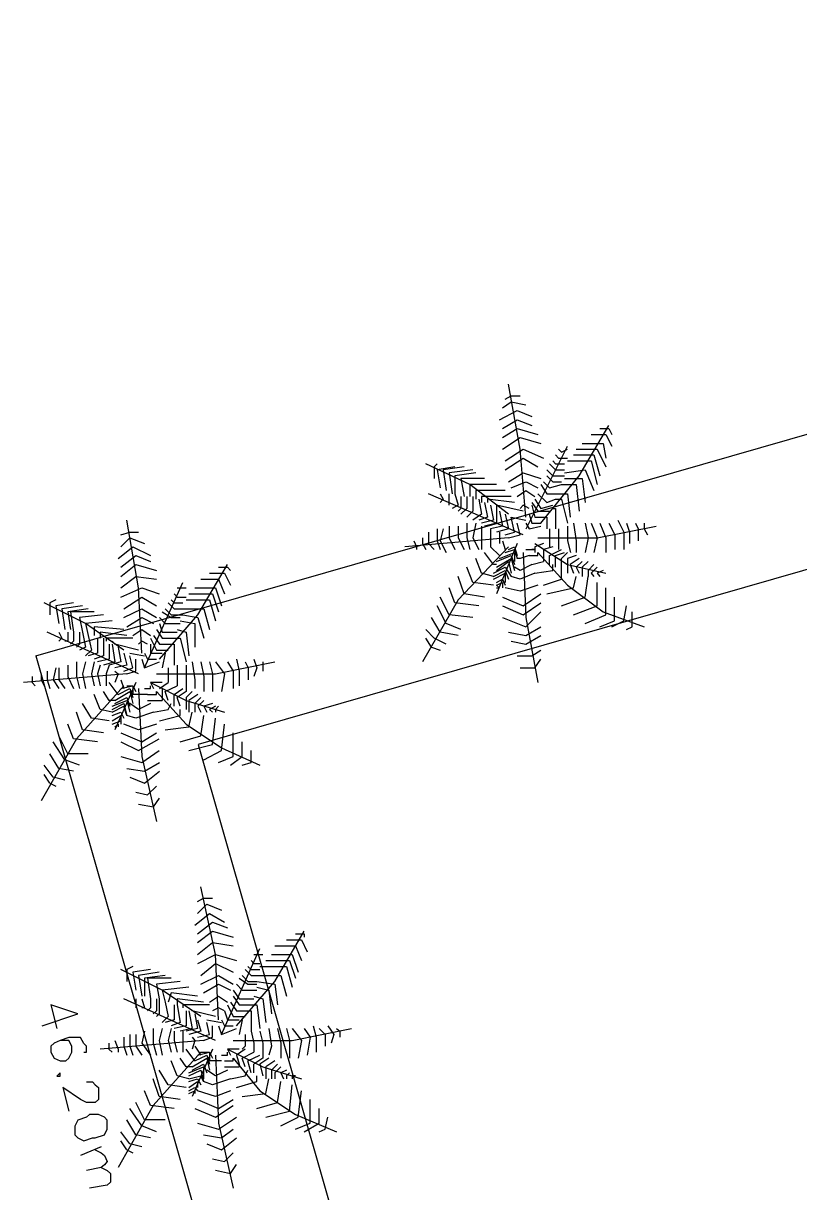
# Model space of a CAD drawing. Header units: millimetres. Extents: x -369 to -70, y -1414 to -1185.
# Drawn here: x -320.84 to -311.95, y -1276.34 to -1262.95 of the extents above; entities that cross this region are included whole.
import ezdxf

# ---------------------------------------------------------------- set-up
doc = ezdxf.new("R2010")
doc.units = ezdxf.units.MM
doc.header["$MEASUREMENT"] = 0
for name, color, linetype in [('2', 2, 'Continuous'), ('50', 50, 'Continuous'), ('64', 64, 'Continuous')]:
    doc.layers.add(name, color=color, linetype=linetype)

msp = doc.modelspace()

# ---------------------------------------------------------------- linework, layer by layer
at = {"layer": '2'}
for points in [[(-320.692, -1270.194), (-300.087, -1264.272), (-298.936, -1263.8), (-297.785, -1263.392), (-296.566, -1263.121), (-295.351, -1262.989), (-294.097, -1262.953), (-292.878, -1263.021), (-291.663, -1263.225), (-290.476, -1263.528), (-289.293, -1263.968), (-288.21, -1264.511), (-287.127, -1265.151), (-286.148, -1265.898)], [(-286.316, -1267.792), (-287.195, -1267.013), (-288.142, -1266.302), (-289.157, -1265.694), (-290.24, -1265.219), (-291.355, -1264.847), (-292.506, -1264.579), (-293.693, -1264.443), (-294.876, -1264.443), (-296.059, -1264.543), (-297.21, -1264.779), (-298.329, -1265.151), (-299.412, -1265.626), (-318.834, -1271.209), (-311.593, -1296.518), (-302.389, -1317.16), (-302.389, -1317.16), (-299.344, -1315.977), (-296.263, -1314.894), (-293.117, -1313.946)], [(-320.692, -1270.194), (-313.011, -1297.026), (-303.132, -1319.19)]]:
    msp.add_lwpolyline(points, dxfattribs=at)
at = {"layer": '50'}
for points in [[(-320.62, -1274.426), (-320.213, -1274.29), (-320.213, -1274.29), (-320.521, -1274.187), (-320.453, -1274.458)], [(-320.145, -1274.73), (-320.113, -1274.73), (-320.113, -1274.662), (-320.145, -1274.63), (-320.181, -1274.562), (-320.249, -1274.562), (-320.317, -1274.562), (-320.417, -1274.594), (-320.485, -1274.626), (-320.521, -1274.662), (-320.521, -1274.73), (-320.485, -1274.798), (-320.417, -1274.83), (-320.385, -1274.83), (-320.349, -1274.83), (-320.317, -1274.798), (-320.281, -1274.73), (-320.281, -1274.662), (-320.317, -1274.594), (-320.349, -1274.594), (-320.417, -1274.594)], [(-320.417, -1275.002), (-320.417, -1274.966), (-320.453, -1275.002), (-320.417, -1275.002)], [(-320.113, -1275.07), (-320.081, -1275.07), (-320.045, -1275.07), (-320.013, -1275.102), (-319.977, -1275.134), (-319.977, -1275.202), (-319.977, -1275.238), (-319.977, -1275.27), (-320.013, -1275.306), (-320.045, -1275.306), (-320.113, -1275.306), (-320.181, -1275.27), (-320.385, -1275.134), (-320.317, -1275.405)], [(-319.877, -1275.509), (-319.909, -1275.473), (-319.977, -1275.441), (-320.081, -1275.441), (-320.113, -1275.473), (-320.213, -1275.509), (-320.249, -1275.577), (-320.249, -1275.609), (-320.249, -1275.677), (-320.213, -1275.709), (-320.145, -1275.745), (-320.045, -1275.709), (-320.013, -1275.709), (-319.909, -1275.677), (-319.877, -1275.609), (-319.877, -1275.541), (-319.877, -1275.509)], [(-319.945, -1275.813), (-320.181, -1275.913)], [(-320.013, -1275.845), (-319.945, -1275.881), (-319.909, -1275.913), (-319.877, -1275.981), (-319.909, -1276.017), (-319.945, -1276.049), (-320.113, -1276.085)], [(-319.945, -1276.049), (-319.877, -1276.085), (-319.841, -1276.117), (-319.841, -1276.185), (-319.841, -1276.217), (-319.877, -1276.253), (-320.081, -1276.285)]]:
    msp.add_lwpolyline(points, dxfattribs=at)
at = {"layer": '64'}
for points in [[(-315.085, -1268.604), (-315.149, -1267.828), (-315.285, -1267.081)], [(-315.353, -1267.353), (-315.253, -1267.285), (-315.085, -1267.321)], [(-315.321, -1267.253), (-315.253, -1267.217), (-315.253, -1267.217), (-315.149, -1267.217)], [(-315.389, -1267.489), (-315.185, -1267.385)], [(-315.185, -1267.385), (-315.018, -1267.453)], [(-315.353, -1267.589), (-315.185, -1267.489)], [(-315.185, -1267.489), (-315.018, -1267.557)], [(-314.914, -1268.672), (-314.474, -1268.132), (-314.134, -1267.557)], [(-315.353, -1267.692), (-315.185, -1267.589)], [(-315.353, -1267.828), (-315.149, -1267.692)], [(-315.185, -1267.589), (-314.95, -1267.657)], [(-315.149, -1267.692), (-314.914, -1267.76)], [(-314.338, -1267.657), (-314.17, -1267.657)], [(-314.238, -1267.589), (-314.134, -1267.589)], [(-314.17, -1267.657), (-314.102, -1267.792)], [(-314.134, -1267.589), (-314.102, -1267.657)], [(-315.321, -1267.96), (-315.117, -1267.828)], [(-315.117, -1267.828), (-314.882, -1267.928)], [(-315.081, -1268.74), (-314.61, -1267.792)], [(-314.71, -1267.828), (-314.678, -1267.86)], [(-314.678, -1267.86), (-314.61, -1267.828)], [(-314.51, -1267.828), (-314.27, -1267.828)], [(-314.442, -1267.76), (-314.202, -1267.76)], [(-314.27, -1267.828), (-314.17, -1268.028)], [(-314.202, -1267.76), (-314.17, -1267.928)], [(-315.321, -1268.064), (-315.117, -1267.928)], [(-315.117, -1267.928), (-314.95, -1268.028)], [(-314.778, -1267.96), (-314.746, -1267.996)], [(-314.746, -1267.892), (-314.71, -1267.928)], [(-314.71, -1267.928), (-314.61, -1267.928)], [(-314.61, -1267.96), (-314.338, -1267.96)], [(-314.542, -1267.892), (-314.306, -1267.892)], [(-314.338, -1267.96), (-314.27, -1268.232)], [(-314.306, -1267.892), (-314.238, -1268.132)], [(-315.285, -1268.572), (-315.725, -1268.232), (-316.232, -1267.996)], [(-316.101, -1267.996), (-316.133, -1268.028), (-316.133, -1268.028), (-316.133, -1268.164)], [(-315.897, -1268.028), (-316.101, -1268.064)], [(-316.101, -1268.064), (-316.065, -1268.268)], [(-315.793, -1268.028), (-316.033, -1268.064)], [(-316.033, -1268.064), (-315.997, -1268.3)], [(-315.693, -1268.064), (-315.965, -1268.096)], [(-315.965, -1268.096), (-315.929, -1268.336)], [(-315.657, -1268.096), (-315.897, -1268.132), (-315.897, -1268.132), (-315.897, -1268.336)], [(-315.285, -1268.2), (-315.117, -1268.096)], [(-315.117, -1268.096), (-314.914, -1268.164)], [(-314.846, -1268.064), (-314.778, -1268.132)], [(-314.814, -1267.996), (-314.746, -1268.064)], [(-314.746, -1267.996), (-314.642, -1267.996)], [(-314.746, -1268.064), (-314.642, -1268.064)], [(-314.642, -1268.096), (-314.406, -1268.064)], [(-314.406, -1268.064), (-314.306, -1268.3)], [(-315.557, -1268.164), (-315.829, -1268.164), (-315.829, -1268.164), (-315.793, -1268.368)], [(-315.725, -1268.232), (-315.725, -1268.368)], [(-315.421, -1268.232), (-315.725, -1268.232)], [(-315.253, -1268.268), (-315.085, -1268.2)], [(-315.081, -1268.2), (-314.95, -1268.268)], [(-314.914, -1268.232), (-314.846, -1268.336)], [(-314.882, -1268.2), (-314.814, -1268.268)], [(-314.846, -1268.132), (-314.778, -1268.2)], [(-314.814, -1268.268), (-314.678, -1268.232)], [(-314.778, -1268.132), (-314.642, -1268.132)], [(-314.778, -1268.2), (-314.678, -1268.2)], [(-314.678, -1268.232), (-314.51, -1268.232)], [(-314.642, -1268.164), (-314.442, -1268.164)], [(-314.51, -1268.232), (-314.474, -1268.536)], [(-314.442, -1268.164), (-314.406, -1268.436)], [(-315.117, -1268.807), (-316.2, -1268.336)], [(-316.065, -1268.336), (-316.033, -1268.4), (-316.033, -1268.4), (-316.065, -1268.436)], [(-315.965, -1268.468), (-315.965, -1268.468), (-315.965, -1268.468), (-315.965, -1268.336)], [(-315.897, -1268.336), (-315.861, -1268.468)], [(-315.829, -1268.368), (-315.829, -1268.504)], [(-315.761, -1268.368), (-315.761, -1268.504)], [(-315.693, -1268.368), (-315.693, -1268.536)], [(-315.657, -1268.3), (-315.657, -1268.4)], [(-315.321, -1268.3), (-315.657, -1268.3)], [(-315.593, -1268.368), (-315.593, -1268.436)], [(-315.253, -1268.368), (-315.593, -1268.368)], [(-315.185, -1268.368), (-315.085, -1268.3)], [(-315.085, -1268.3), (-314.982, -1268.368)], [(-314.95, -1268.336), (-314.846, -1268.436)], [(-314.846, -1268.336), (-314.71, -1268.336)], [(-314.71, -1268.336), (-314.61, -1268.336)], [(-314.61, -1268.336), (-314.578, -1268.604)], [(-315.861, -1268.468), (-315.929, -1268.504)], [(-315.829, -1268.504), (-315.861, -1268.536)], [(-315.761, -1268.504), (-315.829, -1268.572)], [(-315.625, -1268.4), (-315.593, -1268.572)], [(-315.557, -1268.436), (-315.525, -1268.604)], [(-315.525, -1268.4), (-315.525, -1268.436)], [(-315.217, -1268.436), (-315.525, -1268.4)], [(-315.489, -1268.468), (-315.457, -1268.64)], [(-315.421, -1268.468), (-315.421, -1268.504)], [(-315.117, -1268.536), (-315.421, -1268.468)], [(-315.421, -1268.504), (-315.421, -1268.672)], [(-315.117, -1268.468), (-315.149, -1268.504)], [(-315.049, -1268.504), (-315.117, -1268.468)], [(-315.018, -1268.436), (-314.95, -1268.536)], [(-315.018, -1268.468), (-314.982, -1268.604)], [(-314.982, -1268.4), (-314.914, -1268.504)], [(-314.914, -1268.504), (-314.778, -1268.468)], [(-314.846, -1268.436), (-314.746, -1268.4)], [(-314.778, -1268.504), (-314.746, -1268.504)], [(-314.746, -1268.4), (-314.678, -1268.4)], [(-314.746, -1268.504), (-314.746, -1268.74)], [(-314.678, -1268.4), (-314.61, -1268.672)], [(-319.481, -1270.162), (-319.517, -1269.415), (-319.653, -1268.64)], [(-315.693, -1268.536), (-315.761, -1268.604)], [(-315.593, -1268.572), (-315.693, -1268.64)], [(-315.525, -1268.604), (-315.625, -1268.64)], [(-315.457, -1268.64), (-315.593, -1268.672)], [(-315.389, -1268.536), (-315.353, -1268.708), (-315.489, -1268.74)], [(-315.321, -1268.572), (-315.285, -1268.74), (-315.285, -1268.74), (-315.421, -1268.775)], [(-315.217, -1268.775), (-315.253, -1268.604)], [(-315.253, -1268.604), (-315.085, -1268.64)], [(-315.049, -1268.572), (-315.018, -1268.672)], [(-314.982, -1268.604), (-314.846, -1268.604)], [(-314.95, -1268.536), (-314.814, -1268.536)], [(-314.846, -1268.604), (-314.846, -1268.74)], [(-314.034, -1268.64), (-313.966, -1268.775), (-313.966, -1268.975)], [(-319.721, -1268.807), (-319.617, -1268.775), (-319.617, -1268.775), (-319.517, -1268.775)], [(-316.2, -1268.775), (-316.2, -1268.907)], [(-316.101, -1268.74), (-316.101, -1268.875)], [(-316.033, -1268.74), (-316.065, -1268.875)], [(-315.965, -1268.708), (-315.965, -1268.843)], [(-315.861, -1268.708), (-315.861, -1268.843)], [(-315.761, -1268.672), (-315.761, -1268.843)], [(-315.657, -1268.672), (-315.693, -1268.843)], [(-315.593, -1268.708), (-315.593, -1268.807), (-315.593, -1268.807), (-315.593, -1268.975)], [(-315.421, -1268.672), (-315.557, -1268.708)], [(-315.489, -1268.74), (-315.489, -1268.843)], [(-315.389, -1268.775), (-315.389, -1268.843)], [(-315.321, -1268.807), (-315.217, -1268.775)], [(-315.149, -1268.807), (-315.185, -1268.672)], [(-315.085, -1268.672), (-315.049, -1268.74), (-314.914, -1268.708)], [(-315.018, -1268.672), (-314.914, -1268.672)], [(-314.95, -1268.843), (-314.27, -1268.843), (-313.595, -1268.708)], [(-314.814, -1268.74), (-314.814, -1268.875)], [(-314.71, -1268.74), (-314.71, -1268.875)], [(-314.61, -1268.708), (-314.61, -1268.875)], [(-314.542, -1268.672), (-314.51, -1268.875)], [(-314.406, -1268.672), (-314.374, -1268.843), (-314.374, -1268.843), (-314.406, -1269.011)], [(-314.338, -1268.672), (-314.27, -1268.843), (-314.27, -1268.843), (-314.306, -1269.011)], [(-314.238, -1268.672), (-314.17, -1268.843), (-314.17, -1268.843), (-314.17, -1269.011)], [(-314.134, -1268.672), (-314.066, -1268.807)], [(-313.935, -1268.672), (-313.899, -1268.775)], [(-313.899, -1268.775), (-313.899, -1268.907)], [(-313.831, -1268.672), (-313.799, -1268.74), (-313.799, -1268.875)], [(-313.731, -1268.672), (-313.731, -1268.74), (-313.731, -1268.74), (-313.695, -1268.807)], [(-319.721, -1268.943), (-319.617, -1268.843), (-319.449, -1268.907)], [(-315.285, -1268.843), (-316.472, -1268.943)], [(-316.368, -1268.875), (-316.336, -1268.943), (-316.336, -1268.943), (-316.336, -1268.975)], [(-316.268, -1268.843), (-316.268, -1268.907), (-316.232, -1268.975)], [(-316.2, -1268.907), (-316.133, -1268.975)], [(-316.101, -1268.875), (-316.065, -1268.975)], [(-316.065, -1268.875), (-315.997, -1269.011)], [(-315.965, -1268.843), (-315.897, -1268.975)], [(-315.861, -1268.843), (-315.793, -1268.975)], [(-315.761, -1268.843), (-315.725, -1268.975)], [(-315.693, -1268.843), (-315.625, -1268.975)], [(-315.489, -1268.843), (-315.489, -1268.943)], [(-315.185, -1268.907), (-315.421, -1269.483)], [(-315.389, -1268.843), (-315.389, -1268.907)], [(-315.353, -1268.875), (-315.321, -1268.975)], [(-315.285, -1268.843), (-315.149, -1268.807)], [(-314.882, -1268.907), (-314.982, -1268.943)], [(-314.982, -1268.907), (-314.61, -1269.147), (-314.17, -1269.247)], [(-314.814, -1268.875), (-314.814, -1268.943)], [(-314.71, -1268.875), (-314.71, -1268.975)], [(-314.61, -1268.875), (-314.574, -1269.011)], [(-314.51, -1268.875), (-314.51, -1269.011)], [(-314.066, -1268.807), (-314.066, -1268.975)], [(-319.753, -1269.079), (-319.585, -1268.943)], [(-319.721, -1269.179), (-319.549, -1269.043)], [(-319.585, -1268.943), (-319.382, -1269.043)], [(-319.549, -1269.043), (-319.382, -1269.111)], [(-315.285, -1268.943), (-315.861, -1269.551), (-316.268, -1270.262)], [(-315.457, -1269.147), (-315.557, -1269.011)], [(-315.389, -1269.043), (-315.489, -1268.943)], [(-315.421, -1269.111), (-315.253, -1269.043)], [(-315.389, -1269.079), (-315.217, -1269.011)], [(-315.321, -1269.011), (-315.217, -1268.975)], [(-315.285, -1268.975), (-315.217, -1268.943)], [(-315.253, -1269.043), (-315.217, -1269.147)], [(-315.217, -1268.943), (-315.185, -1269.043)], [(-315.217, -1268.975), (-315.185, -1269.079)], [(-315.217, -1269.011), (-315.217, -1269.111)], [(-315.049, -1269.043), (-315.149, -1269.079)], [(-315.117, -1269.011), (-315.085, -1269.755), (-314.95, -1270.498)], [(-315.085, -1268.975), (-314.982, -1268.975), (-314.982, -1268.975), (-315.018, -1268.975)], [(-315.049, -1269.043), (-314.95, -1269.043)], [(-314.982, -1268.943), (-314.982, -1269.011)], [(-314.95, -1269.043), (-314.95, -1269.011)], [(-314.95, -1269.011), (-314.61, -1269.383), (-314.202, -1269.687), (-313.731, -1269.859)], [(-314.778, -1268.943), (-314.882, -1268.975), (-314.882, -1268.975), (-314.882, -1269.079), (-314.882, -1269.079), (-314.882, -1269.111)], [(-314.814, -1269.043), (-314.678, -1268.975)], [(-314.814, -1269.147), (-314.814, -1269.043)], [(-314.746, -1269.043), (-314.642, -1269.011)], [(-314.746, -1269.179), (-314.746, -1269.043)], [(-314.678, -1269.079), (-314.61, -1269.011)], [(-314.51, -1269.043), (-314.61, -1269.079)], [(-319.721, -1269.283), (-319.549, -1269.147)], [(-319.549, -1269.147), (-319.314, -1269.215)], [(-319.278, -1270.23), (-318.838, -1269.723), (-318.502, -1269.147)], [(-318.602, -1269.179), (-318.502, -1269.179)], [(-318.502, -1269.179), (-318.466, -1269.215)], [(-315.693, -1269.351), (-315.761, -1269.179)], [(-315.593, -1269.247), (-315.657, -1269.079)], [(-315.421, -1269.147), (-315.457, -1269.147)], [(-315.457, -1269.247), (-315.321, -1269.179)], [(-315.421, -1269.179), (-315.253, -1269.079), (-315.253, -1269.079), (-315.217, -1269.215)], [(-315.421, -1269.215), (-315.285, -1269.111), (-315.285, -1269.111), (-315.253, -1269.247)], [(-315.321, -1269.179), (-315.253, -1269.283)], [(-315.149, -1269.215), (-315.217, -1269.179)], [(-315.149, -1269.079), (-315.185, -1269.079)], [(-315.018, -1269.147), (-315.149, -1269.215)], [(-315.018, -1269.147), (-314.882, -1269.111)], [(-314.982, -1269.247), (-314.778, -1269.215), (-314.778, -1269.215), (-314.778, -1269.147)], [(-314.678, -1269.215), (-314.678, -1269.079)], [(-314.61, -1269.079), (-314.61, -1269.247)], [(-314.474, -1269.079), (-314.578, -1269.147)], [(-314.578, -1269.147), (-314.542, -1269.247)], [(-314.442, -1269.111), (-314.51, -1269.179)], [(-314.51, -1269.179), (-314.474, -1269.247)], [(-314.374, -1269.111), (-314.442, -1269.179), (-314.442, -1269.179), (-314.442, -1269.283)], [(-314.306, -1269.147), (-314.374, -1269.215), (-314.374, -1269.283)], [(-314.27, -1269.179), (-314.338, -1269.247)], [(-319.721, -1269.415), (-319.549, -1269.283)], [(-319.549, -1269.283), (-319.314, -1269.315)], [(-318.806, -1269.315), (-318.602, -1269.315)], [(-318.706, -1269.247), (-318.534, -1269.247)], [(-318.602, -1269.315), (-318.534, -1269.483)], [(-318.534, -1269.247), (-318.466, -1269.383)], [(-315.793, -1269.483), (-315.861, -1269.283)], [(-315.457, -1269.283), (-315.593, -1269.247)], [(-315.457, -1269.283), (-315.321, -1269.215)], [(-315.457, -1269.315), (-315.321, -1269.247)], [(-315.421, -1269.351), (-315.353, -1269.315)], [(-315.353, -1269.315), (-315.321, -1269.383)], [(-315.321, -1269.215), (-315.285, -1269.315)], [(-315.321, -1269.247), (-315.321, -1269.351)], [(-315.149, -1269.315), (-315.253, -1269.283)], [(-314.982, -1269.247), (-315.149, -1269.315)], [(-314.882, -1269.383), (-314.678, -1269.315)], [(-314.678, -1269.315), (-314.678, -1269.215)], [(-314.542, -1269.415), (-314.51, -1269.283)], [(-314.406, -1269.519), (-314.374, -1269.283)], [(-314.338, -1269.247), (-314.306, -1269.283)], [(-314.202, -1269.215), (-314.27, -1269.247), (-314.27, -1269.247), (-314.238, -1269.283)], [(-319.721, -1269.519), (-319.481, -1269.415)], [(-319.481, -1269.415), (-319.282, -1269.483)], [(-319.449, -1270.33), (-319.01, -1269.351)], [(-319.078, -1269.415), (-319.042, -1269.415)], [(-319.042, -1269.415), (-318.974, -1269.415)], [(-318.874, -1269.415), (-318.638, -1269.415)], [(-318.638, -1269.415), (-318.57, -1269.619)], [(-315.897, -1269.587), (-315.965, -1269.415)], [(-315.457, -1269.383), (-315.693, -1269.351)], [(-315.421, -1269.383), (-315.353, -1269.351)], [(-315.389, -1269.415), (-315.421, -1269.383)], [(-315.421, -1269.415), (-315.389, -1269.415)], [(-315.353, -1269.351), (-315.353, -1269.415)], [(-315.149, -1269.451), (-315.321, -1269.415)], [(-314.95, -1269.383), (-315.149, -1269.451)], [(-314.846, -1269.483), (-314.542, -1269.415)], [(-314.27, -1269.619), (-314.27, -1269.351)], [(-314.17, -1269.723), (-314.17, -1269.415)], [(-319.685, -1270.126), (-320.125, -1269.823), (-320.6, -1269.587)], [(-320.465, -1269.551), (-320.533, -1269.587), (-320.533, -1269.587), (-320.533, -1269.723)], [(-320.261, -1269.587), (-320.465, -1269.619)], [(-319.685, -1269.655), (-319.481, -1269.519)], [(-319.481, -1269.519), (-319.314, -1269.619)], [(-319.178, -1269.587), (-319.11, -1269.655)], [(-319.146, -1269.551), (-319.11, -1269.587)], [(-319.11, -1269.483), (-319.078, -1269.519)], [(-319.11, -1269.587), (-319.01, -1269.587)], [(-319.078, -1269.519), (-318.974, -1269.519)], [(-318.974, -1269.551), (-318.706, -1269.551)], [(-318.942, -1269.483), (-318.67, -1269.483)], [(-318.706, -1269.551), (-318.638, -1269.791)], [(-318.67, -1269.483), (-318.602, -1269.687)], [(-315.965, -1269.723), (-316.065, -1269.519)], [(-315.625, -1269.619), (-315.897, -1269.587)], [(-315.557, -1269.519), (-315.793, -1269.483)], [(-315.353, -1269.519), (-315.117, -1269.619)], [(-315.117, -1269.619), (-314.914, -1269.483)], [(-315.117, -1269.723), (-314.914, -1269.587)], [(-314.678, -1269.619), (-314.406, -1269.519)], [(-314.07, -1269.791), (-314.07, -1269.519)], [(-320.465, -1269.619), (-320.429, -1269.823)], [(-320.161, -1269.619), (-320.397, -1269.655)], [(-320.397, -1269.655), (-320.361, -1269.89)], [(-320.093, -1269.655), (-320.329, -1269.687)], [(-320.329, -1269.687), (-320.297, -1269.89)], [(-320.025, -1269.687), (-320.297, -1269.687), (-320.297, -1269.687), (-320.261, -1269.922)], [(-319.921, -1269.723), (-320.193, -1269.755), (-320.193, -1269.755), (-320.161, -1269.922)], [(-319.685, -1269.755), (-319.481, -1269.655)], [(-319.481, -1269.655), (-319.314, -1269.755)], [(-319.246, -1269.687), (-319.146, -1269.755)], [(-319.214, -1269.655), (-319.146, -1269.723)], [(-319.146, -1269.723), (-319.01, -1269.723)], [(-319.11, -1269.655), (-319.01, -1269.655)], [(-319.01, -1269.655), (-318.77, -1269.655)], [(-319.01, -1269.723), (-318.838, -1269.755)], [(-318.77, -1269.655), (-318.706, -1269.89)], [(-315.997, -1269.823), (-316.101, -1269.619)], [(-315.693, -1269.755), (-315.965, -1269.723)], [(-315.353, -1269.619), (-315.117, -1269.723)], [(-315.085, -1269.859), (-314.914, -1269.687)], [(-314.542, -1269.723), (-314.27, -1269.619)], [(-314.406, -1269.823), (-314.17, -1269.723)], [(-313.966, -1269.791), (-313.935, -1269.619)], [(-313.867, -1269.859), (-313.867, -1269.687)], [(-319.821, -1269.791), (-320.125, -1269.823)], [(-320.125, -1269.823), (-320.093, -1269.958)], [(-319.653, -1269.859), (-319.481, -1269.755)], [(-319.481, -1269.755), (-319.346, -1269.823)], [(-319.278, -1269.755), (-319.214, -1269.823)], [(-319.278, -1269.823), (-319.246, -1269.922)], [(-319.214, -1269.823), (-319.042, -1269.823)], [(-319.146, -1269.755), (-319.042, -1269.755)], [(-319.042, -1269.791), (-318.874, -1269.823)], [(-318.874, -1269.823), (-318.874, -1270.094)], [(-318.838, -1269.755), (-318.77, -1269.99)], [(-316.065, -1269.922), (-316.164, -1269.755)], [(-315.829, -1269.89), (-315.997, -1269.823)], [(-315.353, -1269.755), (-315.085, -1269.859)], [(-314.238, -1269.859), (-314.07, -1269.791)], [(-314.102, -1269.859), (-313.966, -1269.791)], [(-319.517, -1270.398), (-320.564, -1269.922)], [(-320.429, -1269.922), (-320.397, -1269.99), (-320.397, -1269.99), (-320.429, -1270.026)], [(-320.329, -1269.922), (-320.329, -1270.026), (-320.329, -1270.026), (-320.361, -1270.026)], [(-320.261, -1269.922), (-320.261, -1270.026)], [(-320.193, -1269.922), (-320.193, -1270.058)], [(-320.161, -1269.922), (-320.125, -1270.094)], [(-320.093, -1269.958), (-320.057, -1270.126)], [(-320.025, -1269.859), (-320.025, -1269.958)], [(-319.685, -1269.89), (-320.025, -1269.859)], [(-319.989, -1269.99), (-319.989, -1270.162)], [(-319.957, -1269.922), (-319.957, -1269.99)], [(-319.653, -1269.958), (-319.957, -1269.922)], [(-319.921, -1269.99), (-319.921, -1270.194)], [(-319.889, -1269.99), (-319.889, -1270.026)], [(-319.585, -1269.99), (-319.889, -1269.99)], [(-319.585, -1269.958), (-319.481, -1269.89)], [(-319.481, -1269.89), (-319.382, -1269.958)], [(-319.382, -1269.99), (-319.314, -1270.126)], [(-319.346, -1269.958), (-319.278, -1270.058)], [(-319.314, -1269.89), (-319.246, -1269.99)], [(-319.246, -1269.922), (-319.078, -1269.922)], [(-319.246, -1269.99), (-319.11, -1269.99)], [(-319.146, -1269.99), (-319.042, -1269.99)], [(-319.078, -1269.89), (-318.974, -1269.922)], [(-319.042, -1269.99), (-318.974, -1270.262)], [(-318.974, -1269.922), (-318.942, -1270.194)], [(-316.133, -1269.99), (-316.232, -1269.89)], [(-316.164, -1270.094), (-316.232, -1269.99)], [(-315.997, -1270.058), (-316.133, -1269.99)], [(-315.861, -1269.958), (-316.065, -1269.922)], [(-315.285, -1269.922), (-315.085, -1269.958)], [(-315.085, -1269.958), (-314.914, -1269.859)], [(-315.085, -1270.058), (-314.914, -1269.958)], [(-313.935, -1269.89), (-313.867, -1269.859)], [(-320.261, -1270.026), (-320.297, -1270.058)], [(-320.193, -1270.058), (-320.229, -1270.094)], [(-320.125, -1270.094), (-320.193, -1270.126)], [(-319.853, -1270.058), (-319.853, -1270.23)], [(-319.753, -1270.094), (-319.721, -1270.262), (-319.853, -1270.298)], [(-319.789, -1270.058), (-319.821, -1270.026)], [(-319.821, -1270.058), (-319.789, -1270.262)], [(-319.517, -1270.126), (-319.789, -1270.058)], [(-319.481, -1270.026), (-319.517, -1270.058)], [(-319.414, -1270.058), (-319.481, -1270.026)], [(-319.382, -1270.058), (-319.382, -1270.162)], [(-319.278, -1270.058), (-319.178, -1270.058)], [(-319.178, -1270.058), (-319.11, -1270.058)], [(-319.11, -1270.058), (-319.11, -1270.298)], [(-316.164, -1270.094), (-316.065, -1270.126)], [(-315.253, -1270.026), (-315.085, -1270.058)], [(-320.057, -1270.126), (-320.125, -1270.194)], [(-319.989, -1270.162), (-320.093, -1270.194)], [(-319.921, -1270.194), (-320.025, -1270.23)], [(-319.853, -1270.23), (-319.989, -1270.262)], [(-319.685, -1270.162), (-319.653, -1270.298), (-319.653, -1270.298), (-319.789, -1270.33)], [(-319.617, -1270.162), (-319.449, -1270.194)], [(-319.585, -1270.33), (-319.617, -1270.194)], [(-319.549, -1270.366), (-319.549, -1270.23)], [(-319.481, -1270.23), (-319.449, -1270.33), (-319.278, -1270.262)], [(-319.449, -1270.162), (-319.414, -1270.23)], [(-319.414, -1270.23), (-319.314, -1270.23)], [(-319.382, -1270.162), (-319.246, -1270.162)], [(-319.314, -1270.126), (-319.178, -1270.126)], [(-319.214, -1270.162), (-319.246, -1270.33)], [(-318.398, -1270.23), (-318.366, -1270.366), (-318.366, -1270.534)], [(-318.199, -1270.23), (-318.163, -1270.33), (-318.199, -1270.43)], [(-315.185, -1270.194), (-315.018, -1270.194)], [(-315.018, -1270.194), (-314.914, -1270.126)], [(-314.982, -1270.33), (-314.914, -1270.23)], [(-320.564, -1270.366), (-320.564, -1270.466)], [(-320.465, -1270.33), (-320.497, -1270.466)], [(-320.429, -1270.33), (-320.429, -1270.466)], [(-320.329, -1270.298), (-320.329, -1270.43)], [(-320.229, -1270.262), (-320.229, -1270.43)], [(-320.125, -1270.262), (-320.161, -1270.398)], [(-320.025, -1270.262), (-320.057, -1270.398)], [(-319.957, -1270.298), (-319.989, -1270.398), (-319.989, -1270.398), (-319.957, -1270.534)], [(-319.789, -1270.262), (-319.921, -1270.298)], [(-319.853, -1270.298), (-319.889, -1270.398)], [(-319.789, -1270.366), (-319.753, -1270.398)], [(-319.685, -1270.366), (-319.585, -1270.33)], [(-319.653, -1270.398), (-319.549, -1270.366)], [(-319.314, -1270.398), (-318.638, -1270.398), (-317.959, -1270.262)], [(-319.178, -1270.33), (-319.178, -1270.466)], [(-319.078, -1270.298), (-319.078, -1270.43)], [(-318.974, -1270.298), (-318.974, -1270.43)], [(-318.906, -1270.262), (-318.874, -1270.466)], [(-318.806, -1270.262), (-318.77, -1270.43), (-318.77, -1270.43), (-318.77, -1270.602)], [(-318.706, -1270.262), (-318.67, -1270.398), (-318.67, -1270.398), (-318.67, -1270.602)], [(-318.638, -1270.262), (-318.534, -1270.398), (-318.534, -1270.398), (-318.57, -1270.602)], [(-318.502, -1270.262), (-318.434, -1270.366)], [(-318.434, -1270.366), (-318.434, -1270.566)], [(-318.299, -1270.262), (-318.263, -1270.33)], [(-318.263, -1270.33), (-318.263, -1270.466)], [(-318.095, -1270.262), (-318.095, -1270.298), (-318.095, -1270.298), (-318.095, -1270.366)], [(-315.149, -1270.33), (-314.982, -1270.33)], [(-319.653, -1270.398), (-320.836, -1270.498)], [(-320.736, -1270.43), (-320.736, -1270.498), (-320.736, -1270.498), (-320.7, -1270.534)], [(-320.632, -1270.398), (-320.632, -1270.466), (-320.6, -1270.534)], [(-320.564, -1270.466), (-320.533, -1270.566)], [(-320.497, -1270.466), (-320.429, -1270.566)], [(-320.429, -1270.466), (-320.361, -1270.566)], [(-320.329, -1270.43), (-320.261, -1270.566)], [(-320.229, -1270.43), (-320.193, -1270.566)], [(-320.161, -1270.398), (-320.125, -1270.566)], [(-320.057, -1270.398), (-320.025, -1270.534)], [(-319.889, -1270.398), (-319.889, -1270.534)], [(-319.753, -1270.634), (-319.853, -1270.498)], [(-319.753, -1270.398), (-319.789, -1270.498)], [(-319.549, -1270.498), (-319.789, -1271.041)], [(-319.721, -1270.466), (-319.685, -1270.566)], [(-319.382, -1270.498), (-319.346, -1270.566)], [(-319.246, -1270.498), (-319.382, -1270.498)], [(-319.382, -1270.498), (-318.974, -1270.702), (-318.534, -1270.838)], [(-319.278, -1270.566), (-319.178, -1270.498)], [(-319.178, -1270.466), (-319.178, -1270.498)], [(-318.974, -1270.43), (-318.974, -1270.602), (-318.974, -1270.602), (-319.078, -1270.67)], [(-319.078, -1270.43), (-319.078, -1270.534)], [(-318.874, -1270.466), (-318.874, -1270.566)], [(-319.685, -1270.534), (-320.229, -1271.141), (-320.632, -1271.853)], [(-319.957, -1270.806), (-320.025, -1270.634)], [(-319.853, -1270.702), (-319.921, -1270.602)], [(-319.789, -1270.702), (-319.617, -1270.602)], [(-319.753, -1270.634), (-319.617, -1270.566)], [(-319.721, -1270.566), (-319.585, -1270.534)], [(-319.653, -1270.534), (-319.585, -1270.534)], [(-319.617, -1270.566), (-319.585, -1270.67)], [(-319.617, -1270.602), (-319.585, -1270.738)], [(-319.585, -1270.534), (-319.585, -1270.634)], [(-319.585, -1270.534), (-319.549, -1270.602)], [(-319.517, -1270.634), (-319.585, -1270.634)], [(-319.517, -1270.566), (-319.481, -1271.345), (-319.314, -1272.088)], [(-319.414, -1270.634), (-319.517, -1270.634)], [(-319.449, -1270.566), (-319.382, -1270.566), (-319.382, -1270.566), (-319.382, -1270.534)], [(-319.414, -1270.634), (-319.314, -1270.634)], [(-319.314, -1270.634), (-319.314, -1270.602)], [(-319.314, -1270.602), (-318.974, -1270.973), (-318.57, -1271.245), (-318.131, -1271.445)], [(-319.246, -1270.566), (-319.246, -1270.67), (-319.246, -1270.67), (-319.246, -1270.702)], [(-319.214, -1270.602), (-319.078, -1270.534)], [(-319.178, -1270.702), (-319.214, -1270.602)], [(-319.11, -1270.634), (-319.01, -1270.566)], [(-319.11, -1270.77), (-319.11, -1270.634)], [(-318.906, -1270.602), (-318.974, -1270.67)], [(-318.838, -1270.634), (-318.942, -1270.702)], [(-320.057, -1270.906), (-320.161, -1270.738)], [(-319.789, -1270.702), (-319.853, -1270.702)], [(-319.821, -1270.77), (-319.653, -1270.702), (-319.653, -1270.702), (-319.617, -1270.838)], [(-319.821, -1270.806), (-319.685, -1270.738)], [(-319.821, -1270.838), (-319.685, -1270.77)], [(-319.789, -1270.738), (-319.653, -1270.67), (-319.653, -1270.67), (-319.617, -1270.77)], [(-319.685, -1270.738), (-319.653, -1270.874), (-319.653, -1270.874), (-319.685, -1270.77)], [(-319.517, -1270.806), (-319.617, -1270.738)], [(-319.382, -1270.738), (-319.517, -1270.806)], [(-319.414, -1270.702), (-319.246, -1270.702)], [(-319.346, -1270.838), (-319.178, -1270.806), (-319.178, -1270.806), (-319.146, -1270.738)], [(-319.042, -1270.77), (-319.078, -1270.67)], [(-318.974, -1270.67), (-318.974, -1270.806)], [(-318.942, -1270.702), (-318.942, -1270.838)], [(-318.806, -1270.67), (-318.874, -1270.738)], [(-318.874, -1270.738), (-318.874, -1270.838)], [(-318.77, -1270.702), (-318.838, -1270.77), (-318.838, -1270.77), (-318.806, -1270.838)], [(-318.67, -1270.738), (-318.77, -1270.77), (-318.738, -1270.838)], [(-318.638, -1270.77), (-318.706, -1270.806)], [(-318.602, -1270.77), (-318.638, -1270.806), (-318.638, -1270.806), (-318.638, -1270.838)], [(-320.161, -1271.041), (-320.229, -1270.838)], [(-319.853, -1270.938), (-320.057, -1270.906)], [(-319.821, -1270.838), (-319.957, -1270.806)], [(-319.821, -1270.874), (-319.721, -1270.838)], [(-319.821, -1270.938), (-319.721, -1270.874)], [(-319.721, -1270.838), (-319.685, -1270.906)], [(-319.721, -1270.874), (-319.721, -1270.938), (-319.721, -1270.973)], [(-319.549, -1270.906), (-319.653, -1270.874)], [(-319.346, -1270.838), (-319.549, -1270.906)], [(-319.278, -1270.938), (-319.042, -1270.874)], [(-319.042, -1270.874), (-319.042, -1270.806)], [(-318.942, -1271.005), (-318.906, -1270.838)], [(-318.806, -1271.109), (-318.77, -1270.874)], [(-318.706, -1270.806), (-318.67, -1270.838)], [(-318.67, -1271.209), (-318.638, -1270.906)], [(-320.261, -1271.141), (-320.329, -1270.973)], [(-319.921, -1271.073), (-320.161, -1271.041)], [(-319.821, -1270.973), (-319.721, -1270.938)], [(-319.789, -1271.005), (-319.753, -1270.973)], [(-319.753, -1270.973), (-319.753, -1271.005)], [(-319.517, -1271.041), (-319.685, -1270.973)], [(-319.314, -1270.973), (-319.517, -1271.041)], [(-319.214, -1271.041), (-318.942, -1271.005)], [(-318.57, -1271.277), (-318.534, -1270.973)], [(-320.361, -1271.381), (-320.497, -1271.177)], [(-320.329, -1271.313), (-320.429, -1271.109)], [(-319.989, -1271.177), (-320.261, -1271.141)], [(-319.721, -1271.073), (-319.481, -1271.177)], [(-319.721, -1271.177), (-319.517, -1271.277)], [(-319.517, -1271.277), (-319.282, -1271.141)], [(-319.481, -1271.177), (-319.314, -1271.073)], [(-319.042, -1271.177), (-318.806, -1271.109)], [(-318.434, -1271.345), (-318.434, -1271.073)], [(-318.331, -1271.345), (-318.331, -1271.177)], [(-320.429, -1271.481), (-320.533, -1271.313)], [(-320.093, -1271.313), (-320.329, -1271.313)], [(-319.481, -1271.413), (-319.282, -1271.277)], [(-318.942, -1271.277), (-318.67, -1271.209)], [(-318.77, -1271.381), (-318.57, -1271.277)], [(-318.231, -1271.413), (-318.231, -1271.277)], [(-320.497, -1271.581), (-320.6, -1271.445)], [(-320.193, -1271.445), (-320.361, -1271.381)], [(-319.721, -1271.345), (-319.481, -1271.413)], [(-319.449, -1271.513), (-319.278, -1271.413)], [(-318.602, -1271.413), (-318.434, -1271.345)], [(-318.466, -1271.445), (-318.331, -1271.345)], [(-318.331, -1271.445), (-318.231, -1271.413)], [(-320.533, -1271.649), (-320.6, -1271.549)], [(-320.361, -1271.617), (-320.497, -1271.581)], [(-320.261, -1271.513), (-320.429, -1271.481)], [(-319.653, -1271.481), (-319.449, -1271.513)], [(-319.617, -1271.581), (-319.449, -1271.649)], [(-319.449, -1271.649), (-319.278, -1271.513)], [(-320.533, -1271.649), (-320.465, -1271.685)], [(-319.414, -1271.785), (-319.314, -1271.685)], [(-319.549, -1271.753), (-319.414, -1271.785)], [(-319.346, -1271.921), (-319.278, -1271.821)], [(-319.517, -1271.889), (-319.346, -1271.921)], [(-318.602, -1274.358), (-318.638, -1273.611), (-318.806, -1272.836)], [(-318.842, -1273.004), (-318.774, -1272.968), (-318.774, -1272.968), (-318.67, -1272.968)], [(-318.842, -1273.14), (-318.738, -1273.036), (-318.57, -1273.104)], [(-318.874, -1273.275), (-318.706, -1273.14)], [(-318.706, -1273.14), (-318.534, -1273.239)], [(-318.842, -1273.375), (-318.67, -1273.239)], [(-318.67, -1273.239), (-318.502, -1273.307)], [(-318.842, -1273.475), (-318.67, -1273.343)], [(-318.67, -1273.343), (-318.434, -1273.411)], [(-318.398, -1274.426), (-317.959, -1273.919), (-317.623, -1273.343)], [(-317.823, -1273.443), (-317.655, -1273.443)], [(-317.723, -1273.375), (-317.623, -1273.375)], [(-317.655, -1273.443), (-317.587, -1273.579)], [(-317.623, -1273.375), (-317.623, -1273.411)], [(-318.842, -1273.611), (-318.67, -1273.475)], [(-318.67, -1273.475), (-318.434, -1273.511)], [(-318.57, -1274.526), (-318.131, -1273.543)], [(-317.959, -1273.511), (-317.723, -1273.511)], [(-317.723, -1273.511), (-317.655, -1273.679)], [(-318.838, -1273.715), (-318.638, -1273.611)], [(-318.806, -1273.851), (-318.638, -1273.715)], [(-318.638, -1273.611), (-318.398, -1273.679)], [(-318.638, -1273.715), (-318.434, -1273.815)], [(-318.231, -1273.679), (-318.199, -1273.715)], [(-318.199, -1273.611), (-318.163, -1273.611)], [(-318.199, -1273.715), (-318.131, -1273.715)], [(-318.163, -1273.611), (-318.095, -1273.611)], [(-318.063, -1273.679), (-317.791, -1273.679)], [(-317.995, -1273.611), (-317.759, -1273.611)], [(-317.791, -1273.679), (-317.723, -1273.883)], [(-317.759, -1273.611), (-317.691, -1273.815)], [(-318.806, -1274.322), (-319.246, -1274.019), (-319.721, -1273.783)], [(-319.585, -1273.747), (-319.653, -1273.783), (-319.653, -1273.783), (-319.653, -1273.919)], [(-319.382, -1273.783), (-319.585, -1273.815)], [(-319.585, -1273.815), (-319.549, -1274.019)], [(-319.282, -1273.815), (-319.517, -1273.851)], [(-319.517, -1273.851), (-319.481, -1274.087)], [(-319.214, -1273.851), (-319.449, -1273.883)], [(-318.806, -1273.951), (-318.602, -1273.851)], [(-318.602, -1273.851), (-318.434, -1273.951)], [(-318.331, -1273.851), (-318.267, -1273.919)], [(-318.299, -1273.783), (-318.231, -1273.851)], [(-318.267, -1273.747), (-318.231, -1273.783)], [(-318.231, -1273.783), (-318.131, -1273.783)], [(-318.231, -1273.851), (-318.131, -1273.851)], [(-318.131, -1273.747), (-317.823, -1273.747)], [(-318.131, -1273.851), (-317.891, -1273.851)], [(-317.891, -1273.851), (-317.823, -1274.087)], [(-317.823, -1273.747), (-317.759, -1273.983)], [(-319.449, -1273.883), (-319.449, -1274.087)], [(-319.146, -1273.883), (-319.414, -1273.883), (-319.414, -1273.883), (-319.382, -1274.119)], [(-319.042, -1273.919), (-319.314, -1273.951), (-319.314, -1273.951), (-319.282, -1274.119)], [(-318.942, -1273.983), (-319.246, -1274.019)], [(-318.774, -1274.051), (-318.602, -1273.951)], [(-318.602, -1273.951), (-318.466, -1274.019)], [(-318.398, -1273.951), (-318.331, -1274.019)], [(-318.366, -1273.883), (-318.267, -1273.951)], [(-318.267, -1273.919), (-318.163, -1273.919)], [(-318.267, -1273.951), (-318.163, -1273.951)], [(-318.163, -1273.919), (-317.959, -1273.951)], [(-318.163, -1273.983), (-318.027, -1274.019)], [(-317.959, -1273.951), (-317.927, -1274.187)], [(-318.638, -1274.594), (-319.685, -1274.119)], [(-319.549, -1274.119), (-319.549, -1274.187), (-319.549, -1274.187), (-319.549, -1274.223)], [(-319.481, -1274.119), (-319.449, -1274.223), (-319.449, -1274.223), (-319.481, -1274.223)], [(-319.382, -1274.119), (-319.382, -1274.223)], [(-319.314, -1274.119), (-319.314, -1274.255)], [(-319.282, -1274.119), (-319.282, -1274.29)], [(-319.246, -1274.019), (-319.214, -1274.155)], [(-319.146, -1274.051), (-319.178, -1274.155)], [(-318.842, -1274.087), (-319.146, -1274.051)], [(-319.078, -1274.119), (-319.078, -1274.187)], [(-318.774, -1274.155), (-319.078, -1274.119)], [(-318.706, -1274.155), (-318.602, -1274.087)], [(-318.602, -1274.087), (-318.502, -1274.155)], [(-318.434, -1274.019), (-318.366, -1274.119)], [(-318.434, -1274.087), (-318.366, -1274.187)], [(-318.366, -1274.119), (-318.199, -1274.119)], [(-318.331, -1274.019), (-318.163, -1274.019)], [(-318.199, -1274.087), (-318.095, -1274.119)], [(-318.095, -1274.119), (-318.063, -1274.39)], [(-318.027, -1274.019), (-317.995, -1274.29)], [(-319.382, -1274.223), (-319.414, -1274.255)], [(-319.314, -1274.255), (-319.35, -1274.29)], [(-319.214, -1274.155), (-319.178, -1274.322)], [(-319.11, -1274.187), (-319.11, -1274.358)], [(-319.078, -1274.187), (-319.042, -1274.39)], [(-319.01, -1274.187), (-319.01, -1274.223)], [(-318.706, -1274.187), (-319.01, -1274.187)], [(-318.974, -1274.255), (-318.974, -1274.426)], [(-318.906, -1274.255), (-318.942, -1274.223)], [(-318.942, -1274.255), (-318.906, -1274.458)], [(-318.638, -1274.322), (-318.906, -1274.255)], [(-318.602, -1274.223), (-318.67, -1274.255)], [(-318.534, -1274.255), (-318.602, -1274.223)], [(-318.534, -1274.255), (-318.502, -1274.358)], [(-318.502, -1274.187), (-318.434, -1274.322)], [(-318.466, -1274.155), (-318.398, -1274.255)], [(-318.398, -1274.255), (-318.299, -1274.255)], [(-318.366, -1274.187), (-318.231, -1274.187)], [(-318.299, -1274.255), (-318.231, -1274.255)], [(-318.267, -1274.187), (-318.163, -1274.187)], [(-318.231, -1274.255), (-318.231, -1274.49)], [(-318.163, -1274.187), (-318.131, -1274.458)], [(-319.282, -1274.29), (-319.314, -1274.322)], [(-319.178, -1274.322), (-319.246, -1274.39)], [(-319.11, -1274.358), (-319.214, -1274.39)], [(-319.042, -1274.39), (-319.146, -1274.426)], [(-318.874, -1274.29), (-318.842, -1274.458), (-318.974, -1274.49)], [(-318.842, -1274.358), (-318.806, -1274.49), (-318.806, -1274.49), (-318.942, -1274.526)], [(-318.738, -1274.358), (-318.57, -1274.39)], [(-318.706, -1274.526), (-318.738, -1274.39)], [(-318.57, -1274.358), (-318.534, -1274.426)], [(-318.502, -1274.358), (-318.366, -1274.358)], [(-318.434, -1274.322), (-318.299, -1274.322)], [(-318.331, -1274.358), (-318.366, -1274.526)], [(-319.617, -1274.526), (-319.617, -1274.662)], [(-319.549, -1274.526), (-319.549, -1274.662)], [(-319.449, -1274.49), (-319.481, -1274.626)], [(-319.35, -1274.458), (-319.35, -1274.626)], [(-319.246, -1274.458), (-319.282, -1274.594)], [(-319.146, -1274.458), (-319.178, -1274.594)], [(-318.974, -1274.426), (-319.11, -1274.458)], [(-319.11, -1274.49), (-319.11, -1274.594), (-319.11, -1274.594), (-319.078, -1274.73)], [(-318.906, -1274.458), (-319.042, -1274.49)], [(-319.01, -1274.49), (-319.01, -1274.594)], [(-318.842, -1274.558), (-318.706, -1274.526)], [(-318.67, -1274.558), (-318.67, -1274.426)], [(-318.602, -1274.426), (-318.57, -1274.526), (-318.398, -1274.458)], [(-318.534, -1274.426), (-318.434, -1274.426)], [(-318.434, -1274.594), (-317.759, -1274.594), (-317.08, -1274.458)], [(-318.299, -1274.526), (-318.299, -1274.662)], [(-318.231, -1274.49), (-318.199, -1274.626)], [(-318.131, -1274.49), (-318.095, -1274.626)], [(-318.027, -1274.458), (-317.995, -1274.662)], [(-317.927, -1274.458), (-317.891, -1274.626), (-317.891, -1274.626), (-317.891, -1274.798)], [(-317.823, -1274.458), (-317.791, -1274.594), (-317.791, -1274.594), (-317.791, -1274.798)], [(-317.759, -1274.458), (-317.655, -1274.594), (-317.655, -1274.594), (-317.691, -1274.798)], [(-317.623, -1274.458), (-317.555, -1274.558)], [(-317.519, -1274.426), (-317.487, -1274.558), (-317.487, -1274.73)], [(-317.451, -1274.458), (-317.383, -1274.526)], [(-317.383, -1274.526), (-317.383, -1274.662)], [(-317.351, -1274.426), (-317.283, -1274.526), (-317.315, -1274.626)], [(-317.251, -1274.458), (-317.216, -1274.49), (-317.216, -1274.49), (-317.216, -1274.558)], [(-318.774, -1274.594), (-319.957, -1274.694)], [(-319.857, -1274.626), (-319.857, -1274.694), (-319.857, -1274.694), (-319.821, -1274.73)], [(-319.789, -1274.594), (-319.753, -1274.694), (-319.753, -1274.73)], [(-319.685, -1274.558), (-319.685, -1274.662)], [(-319.685, -1274.662), (-319.653, -1274.762)], [(-319.617, -1274.662), (-319.585, -1274.762)], [(-319.549, -1274.662), (-319.481, -1274.762)], [(-319.481, -1274.626), (-319.382, -1274.762)], [(-319.35, -1274.626), (-319.314, -1274.762)], [(-319.282, -1274.594), (-319.246, -1274.762)], [(-319.178, -1274.594), (-319.146, -1274.73)], [(-319.01, -1274.594), (-319.01, -1274.73)], [(-318.906, -1274.558), (-318.874, -1274.594)], [(-318.874, -1274.594), (-318.906, -1274.694)], [(-318.874, -1274.662), (-318.806, -1274.762)], [(-318.774, -1274.594), (-318.67, -1274.558)], [(-318.299, -1274.662), (-318.331, -1274.694)], [(-318.095, -1274.626), (-318.095, -1274.798), (-318.095, -1274.798), (-318.199, -1274.866)], [(-318.199, -1274.626), (-318.199, -1274.73)], [(-317.995, -1274.662), (-318.027, -1274.762)], [(-317.555, -1274.558), (-317.587, -1274.762)], [(-318.806, -1274.73), (-319.35, -1275.338), (-319.753, -1276.049)], [(-318.974, -1274.898), (-319.042, -1274.798)], [(-318.874, -1274.83), (-318.974, -1274.694)], [(-318.67, -1274.694), (-318.906, -1275.238)], [(-318.906, -1274.898), (-318.738, -1274.798)], [(-318.874, -1274.83), (-318.738, -1274.762)], [(-318.842, -1274.762), (-318.706, -1274.73)], [(-318.806, -1274.73), (-318.706, -1274.73)], [(-318.738, -1274.762), (-318.706, -1274.866)], [(-318.738, -1274.798), (-318.706, -1274.934)], [(-318.706, -1274.73), (-318.706, -1274.83)], [(-318.706, -1274.73), (-318.67, -1274.798)], [(-318.638, -1274.762), (-318.602, -1275.541), (-318.434, -1276.285)], [(-318.57, -1274.762), (-318.502, -1274.762), (-318.502, -1274.762), (-318.502, -1274.73)], [(-318.502, -1274.694), (-318.466, -1274.762)], [(-318.366, -1274.694), (-318.502, -1274.694)], [(-318.502, -1274.694), (-318.095, -1274.898), (-317.655, -1275.034)], [(-318.434, -1274.83), (-318.434, -1274.798)], [(-318.434, -1274.798), (-318.131, -1275.17), (-317.723, -1275.441), (-317.251, -1275.641)], [(-318.299, -1274.694), (-318.398, -1274.762), (-318.398, -1274.762), (-318.366, -1274.866), (-318.366, -1274.866), (-318.366, -1274.898)], [(-318.331, -1274.798), (-318.199, -1274.73)], [(-318.299, -1274.898), (-318.331, -1274.798)], [(-318.267, -1274.83), (-318.131, -1274.762)], [(-318.027, -1274.798), (-318.131, -1274.866)], [(-319.178, -1275.102), (-319.282, -1274.934)], [(-319.078, -1274.998), (-319.146, -1274.83)], [(-318.906, -1274.898), (-318.974, -1274.898)], [(-318.942, -1274.966), (-318.774, -1274.898), (-318.774, -1274.898), (-318.774, -1275.034)], [(-318.942, -1274.998), (-318.806, -1274.934)], [(-318.906, -1274.934), (-318.774, -1274.866), (-318.774, -1274.866), (-318.738, -1274.966)], [(-318.806, -1274.934), (-318.774, -1275.066), (-318.774, -1275.066), (-318.806, -1274.998)], [(-318.638, -1274.998), (-318.738, -1274.934)], [(-318.638, -1274.83), (-318.706, -1274.83)], [(-318.57, -1274.83), (-318.638, -1274.83)], [(-318.502, -1274.934), (-318.638, -1274.998)], [(-318.534, -1274.83), (-318.434, -1274.83)], [(-318.534, -1274.898), (-318.366, -1274.898)], [(-318.466, -1275.034), (-318.299, -1274.998), (-318.299, -1274.998), (-318.267, -1274.934)], [(-318.231, -1274.966), (-318.267, -1274.83)], [(-318.199, -1274.966), (-318.199, -1274.866)], [(-318.131, -1274.866), (-318.095, -1274.998)], [(-317.959, -1274.83), (-318.063, -1274.898)], [(-318.063, -1274.898), (-318.063, -1275.034)], [(-317.927, -1274.866), (-317.995, -1274.934)], [(-317.995, -1274.934), (-317.995, -1275.034)], [(-317.891, -1274.898), (-317.959, -1274.966), (-317.959, -1274.966), (-317.959, -1275.034)], [(-317.823, -1274.934), (-317.891, -1274.966), (-317.859, -1275.034)], [(-319.282, -1275.238), (-319.35, -1275.034)], [(-318.942, -1275.034), (-319.078, -1274.998)], [(-318.942, -1275.034), (-318.806, -1274.998)], [(-318.942, -1275.066), (-318.842, -1275.034)], [(-318.942, -1275.134), (-318.842, -1275.066)], [(-318.842, -1275.034), (-318.806, -1275.102)], [(-318.842, -1275.066), (-318.842, -1275.134)], [(-318.67, -1275.102), (-318.774, -1275.066)], [(-318.466, -1275.034), (-318.67, -1275.102)], [(-318.398, -1275.134), (-318.163, -1275.066)], [(-318.163, -1275.066), (-318.163, -1274.998)], [(-318.063, -1275.202), (-318.027, -1275.034)], [(-317.927, -1275.306), (-317.891, -1275.066)], [(-317.791, -1274.966), (-317.823, -1274.998)], [(-317.823, -1274.998), (-317.823, -1275.034)], [(-317.723, -1274.998), (-317.759, -1274.998), (-317.759, -1274.998), (-317.759, -1275.034)], [(-319.382, -1275.338), (-319.449, -1275.17)], [(-318.974, -1275.134), (-319.178, -1275.102)], [(-318.942, -1275.17), (-318.874, -1275.134)], [(-318.942, -1275.202), (-318.874, -1275.17)], [(-318.874, -1275.134), (-318.842, -1275.17)], [(-318.874, -1275.17), (-318.874, -1275.202)], [(-318.638, -1275.238), (-318.842, -1275.17)], [(-318.466, -1275.17), (-318.638, -1275.238)], [(-318.331, -1275.238), (-318.063, -1275.202)], [(-317.791, -1275.405), (-317.759, -1275.102)], [(-317.691, -1275.473), (-317.655, -1275.17)], [(-319.449, -1275.505), (-319.549, -1275.306)], [(-319.11, -1275.373), (-319.382, -1275.338)], [(-319.042, -1275.27), (-319.282, -1275.238)], [(-318.842, -1275.27), (-318.602, -1275.373)], [(-318.638, -1275.473), (-318.434, -1275.338)], [(-318.602, -1275.373), (-318.434, -1275.27)], [(-318.163, -1275.373), (-317.927, -1275.306)], [(-317.555, -1275.541), (-317.555, -1275.27)], [(-319.481, -1275.573), (-319.617, -1275.373)], [(-318.874, -1275.373), (-318.638, -1275.473)], [(-318.602, -1275.609), (-318.398, -1275.473)], [(-318.063, -1275.473), (-317.791, -1275.405)], [(-317.891, -1275.573), (-317.691, -1275.473)], [(-317.451, -1275.541), (-317.451, -1275.373)], [(-317.383, -1275.609), (-317.351, -1275.473)], [(-319.549, -1275.677), (-319.653, -1275.505)], [(-319.314, -1275.641), (-319.481, -1275.573)], [(-319.214, -1275.505), (-319.449, -1275.505)], [(-318.842, -1275.541), (-318.602, -1275.609)], [(-318.57, -1275.709), (-318.434, -1275.609)], [(-317.723, -1275.609), (-317.555, -1275.541)], [(-317.623, -1275.641), (-317.451, -1275.541)], [(-317.451, -1275.641), (-317.383, -1275.609)], [(-319.617, -1275.777), (-319.721, -1275.641)], [(-319.653, -1275.845), (-319.721, -1275.745)], [(-319.382, -1275.709), (-319.549, -1275.677)], [(-318.774, -1275.677), (-318.57, -1275.709)], [(-318.57, -1275.845), (-318.398, -1275.709)], [(-319.653, -1275.845), (-319.585, -1275.881)], [(-319.481, -1275.813), (-319.617, -1275.777)], [(-318.738, -1275.777), (-318.57, -1275.845)], [(-318.67, -1275.949), (-318.534, -1275.981)], [(-318.534, -1275.981), (-318.434, -1275.881)], [(-318.466, -1276.117), (-318.398, -1276.013)], [(-318.638, -1276.081), (-318.466, -1276.117)]]:
    msp.add_lwpolyline(points, dxfattribs=at)

doc.saveas('drawing.dxf')
